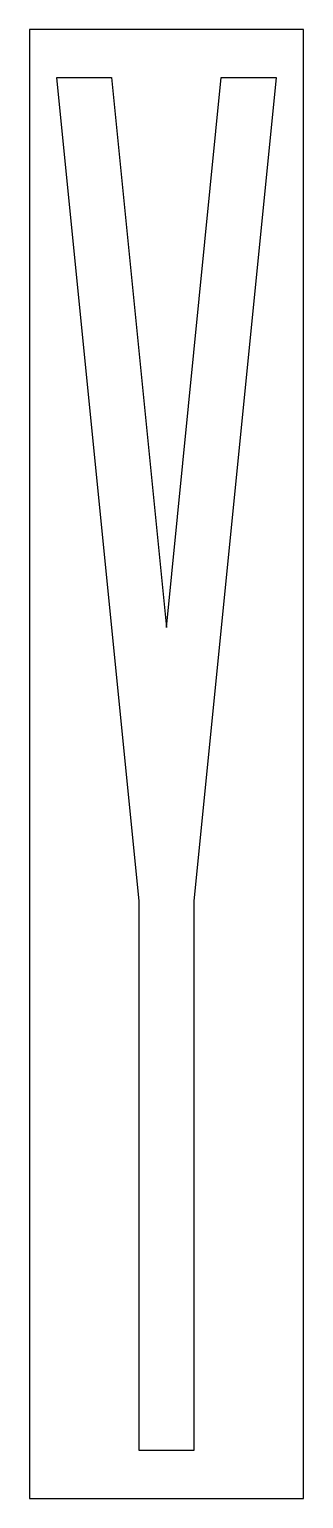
# Model space of a CAD drawing. Extents: x 0 to 20, y 0 to 107.
import ezdxf

# ---------------------------------------------------------------- set-up
doc = ezdxf.new("R2010")
doc.units = 0
doc.layers.add('CUT', color=7, linetype='Continuous')
doc.layers.add('OUTSIDE', color=1, linetype='Continuous')

msp = doc.modelspace()

# ---------------------------------------------------------------- linework, layer by layer
at = {"layer": 'CUT'}
msp.add_lwpolyline([(5.9975, 103.5), (9.995, 63.44), (13.9925, 103.5), (18, 103.5), (11.9938, 43.5), (11.9938, 3.5), (7.9963, 3.5), (7.9963, 43.5), (2, 103.5)], close=True, dxfattribs=at)
at = {"layer": 'OUTSIDE'}
msp.add_lwpolyline([(0, 0), (20, 0), (20, 107), (0, 107)], close=True, dxfattribs=at)

doc.saveas('drawing.dxf')
